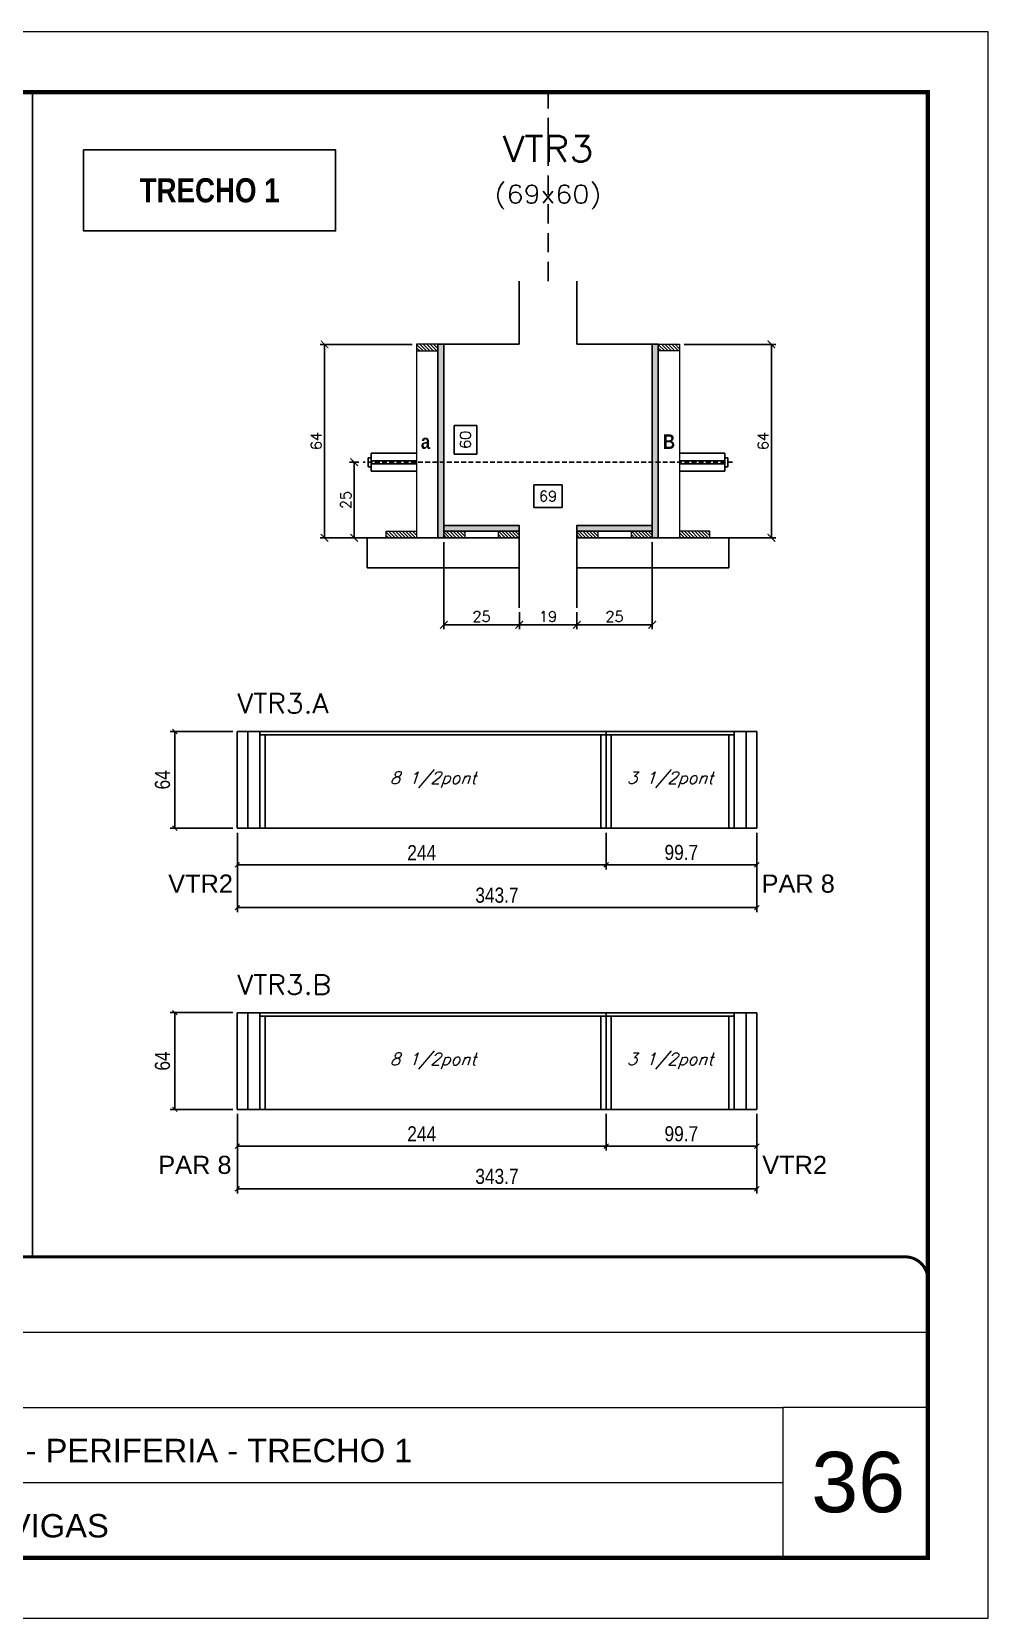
# Model space of a CAD drawing. Extents: x 0 to 6325, y 5574 to 19307.
# Drawn here: x 5607 to 6240, y 7871 to 8921 of the extents above; entities that cross this region are included whole.
import ezdxf
from ezdxf.enums import TextEntityAlignment as Align

# ---------------------------------------------------------------- set-up
doc = ezdxf.new("R2010")
doc.units = 0
for name, pattern in [('CONTINUO', [0]), ('DASHED', [0.75, 0.5, -0.25]), ('HIDDEN', [9.525, 6.35, -3.175])]:
    doc.linetypes.add(name, pattern=pattern)
for name, color, linetype in [('1', 1, 'Continuous'), ('5', 5, 'Continuous'), ('barrote', 251, 'Continuous'), ('COTA', 241, 'Continuous'), ('Cota Seção (2x)', 4, 'Continuous'), ('detalhes', 4, 'Continuous'), ('Hachura', 253, 'Continuous'), ('NOMENCLATURA', 7, 'Continuous'), ('Painéis', 200, 'Continuous'), ('SARR_2.2x7', 40, 'Continuous'), ('SARR_3.5x7', 81, 'Continuous'), ('TENSOR', 3, 'Continuous'), ('texto', 7, 'Continuous'), ('Texto de Titulo', 7, 'Continuous'), ('Texto Qtd Sarr', 242, 'Continuous')]:
    doc.layers.add(name, color=color, linetype=linetype)
for name, color, linetype, lineweight in [('CARIMBO', 255, 'Continuous', 9), ('CONCRETO', 251, 'Continuous', 25), ('Folhas', 255, 'Continuous', 9), ('Madeira', 126, 'Continuous', 18), ('SARRAFO DE PRESSAO', 251, 'DASHED', 9), ('Texto Seção', 7, 'Continuous', 15)]:
    doc.layers.add(name, color=color, linetype=linetype, lineweight=lineweight)
doc.styles.add('arial', font='arial.ttf')
doc.styles.add('COTA TECNICA', font='techl___.ttf', dxfattribs={"height": 10})
doc.styles.add('REGUA-120', font='ROMANS.shx', dxfattribs={"height": 15})
doc.styles.add('ROMANC', font='techb___.ttf', dxfattribs={"height": 2.5})
doc.styles.add('Romans', font='romans.shx')
doc.styles.get("Standard").update_dxf_attribs({"font": 'arial.ttf'})
doc.styles.add('TECNICA', font='techb___.ttf', dxfattribs={"height": 10})
doc.dimstyles.new('Cota Seção (2x)', dxfattribs={"dimtxt": 7, "dimasz": 5, "dimexe": 3, "dimexo": 3, "dimgap": 2, "dimtad": 3, "dimdec": 1, "dimlfac": 0.5, "dimzin": 12, "dimdsep": 46, "dimtxsty": 'Romans', "dimblk": 'ARCHTICK', "dimcen": 0, "dimclrd": 4, "dimclre": 4, "dimclrt": 1, "dimadec": 1, "dimazin": 3, "dimtfac": 1, "dimtdec": 1, "dimtmove": 0, "dimatfit": 3, "dimldrblk": 'OBLIQUE', "dimfxl": 1, "dimtolj": 1, "dimtzin": 12, "dimarcsym": 0})
doc.dimstyles.new('Cota Seção interna', dxfattribs={"dimtxt": 7, "dimasz": 6, "dimexe": 0.18, "dimexo": 2, "dimgap": -4, "dimtad": 3, "dimdec": 1, "dimlfac": 0.5, "dimzin": 12, "dimdsep": 46, "dimtxsty": 'Romans', "dimblk": 'ARCHTICK', "dimcen": 0.09, "dimse1": 1, "dimse2": 1, "dimsd1": 1, "dimsd2": 1, "dimclrd": 180, "dimclre": 5, "dimclrt": 1, "dimadec": 0, "dimazin": 3, "dimtfac": 1, "dimtdec": 1, "dimtofl": 0, "dimtmove": 0, "dimatfit": 3, "dimldrblk": 'ARCHTICK', "dimfxl": 1, "dimtolj": 1, "dimtzin": 0, "dimarcsym": 0})
doc.dimstyles.new('PAINEL', dxfattribs={"dimtxt": 10, "dimasz": 3, "dimexe": 3, "dimexo": 3, "dimgap": 3, "dimtad": 1, "dimdec": 1, "dimzin": 12, "dimdsep": 46, "dimtxsty": 'COTA TECNICA', "dimblk1": 'OBLIQUE', "dimblk2": 'OBLIQUE', "dimsah": 1, "dimcen": 0.9, "dimclrd": 4, "dimclre": 4, "dimclrt": 240, "dimadec": 1, "dimazin": 3, "dimtfac": 1, "dimtdec": 1, "dimtmove": 0, "dimatfit": 3, "dimfxl": 1, "dimtolj": 1, "dimtzin": 12, "dimarcsym": 0})

# ---------------------------------------------------------------- blocks, each defined once
blk = doc.blocks.new('9999999999')
at = {"color": 30, "linetype": 'CONTINUO'}
for p, q in [((98564.6, 34379.6), (99584, 34379.6)), ((98564.6, 34329.8), (99488, 34329.8)), ((99584, 34329.8), (99488, 34329.8)), ((99488, 34329.8), (99488, 34230.2)), ((98564.6, 34280), (99488, 34280))]:
    blk.add_line(p, q, dxfattribs=at)
at = {"color": 30, "linetype": 'CONTINUO', "const_width": 2}
blk.add_lwpolyline([(99584, 34230.2), (99584, 34414.4, 0.414214), (99569, 34429.4), (98229, 34429.4, 0.414214), (98214, 34414.4), (98214, 34245.2, 0.414214), (98229, 34230.2), (99584, 34230.2)], format="xyb", dxfattribs=at)
at = {"layer": 'Folhas'}
blk.add_lwpolyline([(98139, 34190.2), (99624, 34190.2), (99624, 35240.2), (98139, 35240.2)], close=True, dxfattribs=at)
at = {"layer": 'Folhas', "color": 30, "const_width": 3}
blk.add_lwpolyline([(98214, 34230.2), (99584, 34230.2), (99584, 35200.2), (98214, 35200.2)], close=True, dxfattribs=at)
at = {"color": 7, "linetype": 'Continuous', "ltscale": 5, "style": 'arial'}
for s, p in [('01° SUBSOLO - PERIFERIA - TRECHO 1', (98837.7, 34293.5)), ('LATERAL DE VIGAS', (98837.7, 34243.7))]:
    blk.add_text(s, height=15.483, dxfattribs=at).set_placement(p)
blk = doc.blocks.new('_ArchTick')
at = {"color": 0, "linetype": 'ByBlock', "const_width": 0.15}
blk.add_lwpolyline([(-0.5, -0.5), (0.5, 0.5)], dxfattribs=at)
blk = doc.blocks.new('*D3555')
at = {"layer": 'COTA', "color": 4, "lineweight": -2, "transparency": 16777216}
for p, q in [((5858.7, 8714.5), (5797.8, 8714.5)), ((5800.8, 8714.5), (5800.8, 8586.5)), ((5858.7, 8586.5), (5797.8, 8586.5))]:
    blk.add_line(p, q, dxfattribs=at)
at = {"layer": 'Defpoints', "color": 0, "transparency": 16777216}
for p in [(5861.7, 8714.5), (5800.8, 8586.5), (5861.7, 8586.5)]:
    blk.add_point(p, dxfattribs=at)
at = {"layer": 'COTA', "color": 4, "lineweight": -2, "transparency": 16777216, "xscale": 5, "yscale": 5, "zscale": 5}
for p, rotation in [((5800.8, 8714.5), 90), ((5800.8, 8586.5), 270)]:
    blk.add_blockref('_ArchTick', p, dxfattribs=dict(at, rotation=rotation))
at = {"layer": 'COTA', "color": 1, "transparency": 16777216, "insert": (5795.3, 8650.5), "char_height": 7, "attachment_point": 5, "rotation": 90, "style": 'Romans'}
blk.add_mtext('\\A1;64', dxfattribs=at)
blk = doc.blocks.new('_Oblique')
at = {"layer": '1', "color": 0, "lineweight": -2}
blk.add_line((-0.5, -0.5), (0.5, 0.5), dxfattribs=at)
blk = doc.blocks.new('*D4649')
at = {"layer": 'COTA', "color": 4, "lineweight": -2, "transparency": 16777216}
for p, q in [((5879.7, 8583.5), (5879.7, 8525.9)), ((5929.7, 8537.2), (5929.7, 8525.9)), ((5879.7, 8528.9), (5929.7, 8528.9))]:
    blk.add_line(p, q, dxfattribs=at)
at = {"layer": 'Defpoints', "color": 0, "transparency": 16777216}
for p in [(5879.7, 8586.5), (5929.7, 8540.2), (5929.7, 8528.9)]:
    blk.add_point(p, dxfattribs=at)
at = {"layer": 'COTA', "color": 4, "lineweight": -2, "transparency": 16777216, "xscale": 5, "yscale": 5, "zscale": 5, "rotation": 180}
blk.add_blockref('_ArchTick', (5879.7, 8528.9), dxfattribs=at)
at = {"layer": 'COTA', "color": 4, "lineweight": -2, "transparency": 16777216, "xscale": 5, "yscale": 5, "zscale": 5}
blk.add_blockref('_ArchTick', (5929.7, 8528.9), dxfattribs=at)
at = {"layer": 'COTA', "color": 1, "transparency": 16777216, "insert": (5904.7, 8534.4), "char_height": 7, "attachment_point": 5, "style": 'Romans'}
blk.add_mtext('\\A1;25', dxfattribs=at)
blk = doc.blocks.new('*D4669')
at = {"layer": 'COTA', "color": 4, "lineweight": -2, "transparency": 16777216}
for p, q in [((5929.7, 8537.2), (5929.7, 8525.9)), ((5967.7, 8537.2), (5967.7, 8525.9)), ((5929.7, 8528.9), (5967.7, 8528.9))]:
    blk.add_line(p, q, dxfattribs=at)
at = {"layer": 'Defpoints', "color": 0, "transparency": 16777216}
for p in [(5929.7, 8540.2), (5967.7, 8540.2), (5967.7, 8528.9)]:
    blk.add_point(p, dxfattribs=at)
at = {"layer": 'COTA', "color": 4, "lineweight": -2, "transparency": 16777216, "xscale": 5, "yscale": 5, "zscale": 5, "rotation": 180}
blk.add_blockref('_ArchTick', (5929.7, 8528.9), dxfattribs=at)
at = {"layer": 'COTA', "color": 4, "lineweight": -2, "transparency": 16777216, "xscale": 5, "yscale": 5, "zscale": 5}
blk.add_blockref('_ArchTick', (5967.7, 8528.9), dxfattribs=at)
at = {"layer": 'COTA', "color": 1, "transparency": 16777216, "insert": (5948.7, 8534.4), "char_height": 7, "attachment_point": 5, "style": 'Romans'}
blk.add_mtext('\\A1;19', dxfattribs=at)
blk = doc.blocks.new('*D4670')
at = {"layer": 'COTA', "color": 4, "lineweight": -2, "transparency": 16777216}
for p, q in [((6017.7, 8583.5), (6017.7, 8525.9)), ((5967.7, 8537.2), (5967.7, 8525.9)), ((5967.7, 8528.9), (6017.7, 8528.9))]:
    blk.add_line(p, q, dxfattribs=at)
at = {"layer": 'Defpoints', "color": 0, "transparency": 16777216}
for p in [(6017.7, 8586.5), (5967.7, 8540.2), (6017.7, 8528.9)]:
    blk.add_point(p, dxfattribs=at)
at = {"layer": 'COTA', "color": 4, "lineweight": -2, "transparency": 16777216, "xscale": 5, "yscale": 5, "zscale": 5, "rotation": 180}
blk.add_blockref('_ArchTick', (5967.7, 8528.9), dxfattribs=at)
at = {"layer": 'COTA', "color": 4, "lineweight": -2, "transparency": 16777216, "xscale": 5, "yscale": 5, "zscale": 5}
blk.add_blockref('_ArchTick', (6017.7, 8528.9), dxfattribs=at)
at = {"layer": 'COTA', "color": 1, "transparency": 16777216, "insert": (5992.7, 8534.4), "char_height": 7, "attachment_point": 5, "style": 'Romans'}
blk.add_mtext('\\A1;25', dxfattribs=at)
blk = doc.blocks.new('*D3577')
at = {"layer": 'Cota Seção (2x)', "color": 180, "lineweight": -2, "transparency": 16777216}
for p, q in [((5901.5, 8660.8), (5886.5, 8660.8)), ((5886.5, 8660.8), (5886.5, 8641.8)), ((5901.5, 8641.8), (5901.5, 8660.8)), ((5886.5, 8641.8), (5901.5, 8641.8))]:
    blk.add_line(p, q, dxfattribs=at)
at = {"layer": 'Defpoints', "color": 0, "transparency": 16777216}
for p in [(5905.5, 8714.5), (5916.5, 8714.5), (5916.5, 8594.5)]:
    blk.add_point(p, dxfattribs=at)
at = {"layer": 'Cota Seção (2x)', "color": 1, "transparency": 16777216, "insert": (5894, 8651.3), "char_height": 7, "attachment_point": 5, "rotation": 90, "style": 'Romans'}
blk.add_mtext('\\A1;60', dxfattribs=at)
blk = doc.blocks.new('*D3578')
at = {"layer": 'Cota Seção (2x)', "color": 180, "lineweight": -2, "transparency": 16777216}
for p, q in [((5958, 8621.5), (5939.3, 8621.5)), ((5939.3, 8621.5), (5939.3, 8606.5)), ((5958, 8606.5), (5958, 8621.5)), ((5939.3, 8606.5), (5958, 8606.5))]:
    blk.add_line(p, q, dxfattribs=at)
at = {"layer": 'Defpoints', "color": 0, "transparency": 16777216}
for p in [(6017.7, 8602.5), (5879.7, 8586.5), (6017.7, 8586.5)]:
    blk.add_point(p, dxfattribs=at)
at = {"layer": 'Cota Seção (2x)', "color": 1, "transparency": 16777216, "insert": (5948.7, 8614), "char_height": 7, "attachment_point": 5, "style": 'Romans'}
blk.add_mtext('\\A1;69', dxfattribs=at)
blk = doc.blocks.new('*D3579')
at = {"layer": 'COTA', "color": 4, "lineweight": -2, "transparency": 16777216}
for p, q in [((6038.7, 8714.5), (6099.5, 8714.5)), ((6096.5, 8714.5), (6096.5, 8586.5)), ((6038.7, 8586.5), (6099.5, 8586.5))]:
    blk.add_line(p, q, dxfattribs=at)
at = {"layer": 'Defpoints', "color": 0, "transparency": 16777216}
for p in [(6035.7, 8714.5), (6035.7, 8586.5), (6096.5, 8586.5)]:
    blk.add_point(p, dxfattribs=at)
at = {"layer": 'COTA', "color": 4, "lineweight": -2, "transparency": 16777216, "xscale": 5, "yscale": 5, "zscale": 5}
for p, rotation in [((6096.5, 8714.5), 90), ((6096.5, 8586.5), 270)]:
    blk.add_blockref('_ArchTick', p, dxfattribs=dict(at, rotation=rotation))
at = {"layer": 'COTA', "color": 1, "transparency": 16777216, "insert": (6091, 8650.5), "char_height": 7, "attachment_point": 5, "rotation": 90, "style": 'Romans'}
blk.add_mtext('\\A1;64', dxfattribs=at)
blk = doc.blocks.new('titulo1')
at = {"layer": 'Defpoints', "color": 252, "linetype": 'HIDDEN', "ltscale": 2}
blk.add_line((0, 0), (0, 125), dxfattribs=at)
at = {"layer": 'Defpoints', "style": 'Romans', "oblique": 15}
blk.add_attdef('FOLHA', text='', height=10, dxfattribs=at).set_placement((0, 15.6), align=Align.MIDDLE_CENTER)
at = {"layer": 'Texto Qtd Sarr', "color": 3, "style": 'Romans', "oblique": 15}
for tag, height, p in [('TITULO', 17, (0, 71.4)), ('SEÇÃO', 12, (0, 41.5))]:
    blk.add_attdef(tag, text='', height=height, dxfattribs=at).set_placement(p, align=Align.MIDDLE_CENTER)
blk = doc.blocks.new('*D3580')
at = {"layer": 'COTA', "color": 4, "lineweight": -2, "transparency": 16777216}
for p, q in [((5740.1, 8458.3), (5698.7, 8458.3)), ((5701.7, 8394.3), (5701.7, 8458.3)), ((5740.1, 8394.3), (5698.7, 8394.3))]:
    blk.add_line(p, q, dxfattribs=at)
at = {"layer": 'Defpoints', "color": 0, "transparency": 16777216}
for p in [(5701.7, 8458.3), (5743.1, 8458.3), (5743.1, 8394.3)]:
    blk.add_point(p, dxfattribs=at)
at = {"layer": 'COTA', "color": 4, "lineweight": -2, "transparency": 16777216, "xscale": 3, "yscale": 3, "zscale": 3}
for p, rotation in [((5701.7, 8458.3), 90), ((5701.7, 8394.3), 270)]:
    blk.add_blockref('_Oblique', p, dxfattribs=dict(at, rotation=rotation))
at = {"layer": 'COTA', "color": 240, "transparency": 16777216, "insert": (5693.6, 8426.3), "char_height": 10, "attachment_point": 5, "rotation": 90, "style": 'COTA TECNICA'}
blk.add_mtext('\\A1;64', dxfattribs=at)
blk = doc.blocks.new('*D3581')
at = {"layer": 'COTA', "color": 4, "lineweight": -2, "transparency": 16777216}
for p, q in [((5743.1, 8391.3), (5743.1, 8367)), ((5987.1, 8391.3), (5987.1, 8367)), ((5743.1, 8370), (5987.1, 8370))]:
    blk.add_line(p, q, dxfattribs=at)
at = {"layer": 'Defpoints', "color": 0, "transparency": 16777216}
for p in [(5743.1, 8394.3), (5987.1, 8394.3), (5987.1, 8370)]:
    blk.add_point(p, dxfattribs=at)
at = {"layer": 'COTA', "color": 4, "lineweight": -2, "transparency": 16777216, "xscale": 3, "yscale": 3, "zscale": 3, "rotation": 180}
blk.add_blockref('_Oblique', (5743.1, 8370), dxfattribs=at)
at = {"layer": 'COTA', "color": 4, "lineweight": -2, "transparency": 16777216, "xscale": 3, "yscale": 3, "zscale": 3}
blk.add_blockref('_Oblique', (5987.1, 8370), dxfattribs=at)
at = {"layer": 'COTA', "color": 240, "transparency": 16777216, "insert": (5865.1, 8378.1), "char_height": 10, "attachment_point": 5, "style": 'COTA TECNICA'}
blk.add_mtext('\\A1;244', dxfattribs=at)
blk = doc.blocks.new('*D4665')
at = {"layer": 'COTA', "color": 4, "lineweight": -2, "transparency": 16777216}
for p, q in [((5987.1, 8391.3), (5987.1, 8367)), ((6086.8, 8391.3), (6086.8, 8367)), ((5987.1, 8370), (6086.8, 8370))]:
    blk.add_line(p, q, dxfattribs=at)
at = {"layer": 'Defpoints', "color": 0, "transparency": 16777216}
for p in [(5987.1, 8394.3), (6086.8, 8394.3), (6086.8, 8370)]:
    blk.add_point(p, dxfattribs=at)
at = {"layer": 'COTA', "color": 4, "lineweight": -2, "transparency": 16777216, "xscale": 3, "yscale": 3, "zscale": 3, "rotation": 180}
blk.add_blockref('_Oblique', (5987.1, 8370), dxfattribs=at)
at = {"layer": 'COTA', "color": 4, "lineweight": -2, "transparency": 16777216, "xscale": 3, "yscale": 3, "zscale": 3}
blk.add_blockref('_Oblique', (6086.8, 8370), dxfattribs=at)
at = {"layer": 'COTA', "color": 240, "transparency": 16777216, "insert": (6036.9, 8378.2), "char_height": 10, "attachment_point": 5, "style": 'COTA TECNICA'}
blk.add_mtext('\\A1;99.7', dxfattribs=at)
blk = doc.blocks.new('*D4666')
at = {"layer": 'COTA', "color": 4, "lineweight": -2, "transparency": 16777216}
for p, q in [((5743.1, 8391.3), (5743.1, 8338.7)), ((6086.8, 8391.3), (6086.8, 8338.7)), ((6086.8, 8341.7), (5743.1, 8341.7))]:
    blk.add_line(p, q, dxfattribs=at)
at = {"layer": 'Defpoints', "color": 0, "transparency": 16777216}
for p in [(5743.1, 8394.3), (6086.8, 8394.3), (5743.1, 8341.7)]:
    blk.add_point(p, dxfattribs=at)
at = {"layer": 'COTA', "color": 4, "lineweight": -2, "transparency": 16777216, "xscale": 3, "yscale": 3, "zscale": 3, "rotation": 180}
blk.add_blockref('_Oblique', (5743.1, 8341.7), dxfattribs=at)
at = {"layer": 'COTA', "color": 4, "lineweight": -2, "transparency": 16777216, "xscale": 3, "yscale": 3, "zscale": 3}
blk.add_blockref('_Oblique', (6086.8, 8341.7), dxfattribs=at)
at = {"layer": 'COTA', "color": 240, "transparency": 16777216, "insert": (5914.9, 8349.9), "char_height": 10, "attachment_point": 5, "style": 'COTA TECNICA'}
blk.add_mtext('\\A1;343.7', dxfattribs=at)
blk = doc.blocks.new('*D3575')
at = {"layer": 'COTA', "color": 4, "lineweight": -2, "transparency": 16777216}
for p, q in [((5740.1, 8272.2), (5698.7, 8272.2)), ((5701.7, 8208.2), (5701.7, 8272.2)), ((5740.1, 8208.2), (5698.7, 8208.2))]:
    blk.add_line(p, q, dxfattribs=at)
at = {"layer": 'Defpoints', "color": 0, "transparency": 16777216}
for p in [(5701.7, 8272.2), (5743.1, 8272.2), (5743.1, 8208.2)]:
    blk.add_point(p, dxfattribs=at)
at = {"layer": 'COTA', "color": 4, "lineweight": -2, "transparency": 16777216, "xscale": 3, "yscale": 3, "zscale": 3}
for p, rotation in [((5701.7, 8272.2), 90), ((5701.7, 8208.2), 270)]:
    blk.add_blockref('_Oblique', p, dxfattribs=dict(at, rotation=rotation))
at = {"layer": 'COTA', "color": 240, "transparency": 16777216, "insert": (5693.6, 8240.2), "char_height": 10, "attachment_point": 5, "rotation": 90, "style": 'COTA TECNICA'}
blk.add_mtext('\\A1;64', dxfattribs=at)
blk = doc.blocks.new('*D3576')
at = {"layer": 'COTA', "color": 4, "lineweight": -2, "transparency": 16777216}
for p, q in [((5743.1, 8205.2), (5743.1, 8180.9)), ((5987.1, 8205.2), (5987.1, 8180.9)), ((5743.1, 8183.9), (5987.1, 8183.9))]:
    blk.add_line(p, q, dxfattribs=at)
at = {"layer": 'Defpoints', "color": 0, "transparency": 16777216}
for p in [(5743.1, 8208.2), (5987.1, 8208.2), (5987.1, 8183.9)]:
    blk.add_point(p, dxfattribs=at)
at = {"layer": 'COTA', "color": 4, "lineweight": -2, "transparency": 16777216, "xscale": 3, "yscale": 3, "zscale": 3, "rotation": 180}
blk.add_blockref('_Oblique', (5743.1, 8183.9), dxfattribs=at)
at = {"layer": 'COTA', "color": 4, "lineweight": -2, "transparency": 16777216, "xscale": 3, "yscale": 3, "zscale": 3}
blk.add_blockref('_Oblique', (5987.1, 8183.9), dxfattribs=at)
at = {"layer": 'COTA', "color": 240, "transparency": 16777216, "insert": (5865.1, 8192), "char_height": 10, "attachment_point": 5, "style": 'COTA TECNICA'}
blk.add_mtext('\\A1;244', dxfattribs=at)
blk = doc.blocks.new('*D4667')
at = {"layer": 'COTA', "color": 4, "lineweight": -2, "transparency": 16777216}
for p, q in [((5987.1, 8205.2), (5987.1, 8180.9)), ((6086.8, 8205.2), (6086.8, 8180.9)), ((5987.1, 8183.9), (6086.8, 8183.9))]:
    blk.add_line(p, q, dxfattribs=at)
at = {"layer": 'Defpoints', "color": 0, "transparency": 16777216}
for p in [(5987.1, 8208.2), (6086.8, 8208.2), (6086.8, 8183.9)]:
    blk.add_point(p, dxfattribs=at)
at = {"layer": 'COTA', "color": 4, "lineweight": -2, "transparency": 16777216, "xscale": 3, "yscale": 3, "zscale": 3, "rotation": 180}
blk.add_blockref('_Oblique', (5987.1, 8183.9), dxfattribs=at)
at = {"layer": 'COTA', "color": 4, "lineweight": -2, "transparency": 16777216, "xscale": 3, "yscale": 3, "zscale": 3}
blk.add_blockref('_Oblique', (6086.8, 8183.9), dxfattribs=at)
at = {"layer": 'COTA', "color": 240, "transparency": 16777216, "insert": (6036.9, 8192), "char_height": 10, "attachment_point": 5, "style": 'COTA TECNICA'}
blk.add_mtext('\\A1;99.7', dxfattribs=at)
blk = doc.blocks.new('*D4668')
at = {"layer": 'COTA', "color": 4, "lineweight": -2, "transparency": 16777216}
for p, q in [((5743.1, 8205.2), (5743.1, 8152.6)), ((6086.8, 8205.2), (6086.8, 8152.6)), ((6086.8, 8155.6), (5743.1, 8155.6))]:
    blk.add_line(p, q, dxfattribs=at)
at = {"layer": 'Defpoints', "color": 0, "transparency": 16777216}
for p in [(5743.1, 8208.2), (6086.8, 8208.2), (5743.1, 8155.6)]:
    blk.add_point(p, dxfattribs=at)
at = {"layer": 'COTA', "color": 4, "lineweight": -2, "transparency": 16777216, "xscale": 3, "yscale": 3, "zscale": 3, "rotation": 180}
blk.add_blockref('_Oblique', (5743.1, 8155.6), dxfattribs=at)
at = {"layer": 'COTA', "color": 4, "lineweight": -2, "transparency": 16777216, "xscale": 3, "yscale": 3, "zscale": 3}
blk.add_blockref('_Oblique', (6086.8, 8155.6), dxfattribs=at)
at = {"layer": 'COTA', "color": 240, "transparency": 16777216, "insert": (5914.9, 8163.8), "char_height": 10, "attachment_point": 5, "style": 'COTA TECNICA'}
blk.add_mtext('\\A1;343.7', dxfattribs=at)
blk = doc.blocks.new('*D4701')
at = {"layer": 'COTA', "color": 4, "lineweight": -2, "transparency": 16777216}
for p, q in [((5823.4, 8636.5), (5817.4, 8636.5)), ((5820.4, 8636.5), (5820.4, 8586.5)), ((5828.4, 8586.5), (5817.4, 8586.5))]:
    blk.add_line(p, q, dxfattribs=at)
at = {"layer": 'Defpoints', "color": 0, "transparency": 16777216}
for p in [(5826.4, 8636.5), (5820.4, 8586.5), (5831.4, 8586.5)]:
    blk.add_point(p, dxfattribs=at)
at = {"layer": 'COTA', "color": 4, "lineweight": -2, "transparency": 16777216, "xscale": 5, "yscale": 5, "zscale": 5}
for p, rotation in [((5820.4, 8636.5), 90), ((5820.4, 8586.5), 270)]:
    blk.add_blockref('_ArchTick', p, dxfattribs=dict(at, rotation=rotation))
at = {"layer": 'COTA', "color": 1, "transparency": 16777216, "insert": (5814.9, 8611.5), "char_height": 7, "attachment_point": 5, "rotation": 90, "style": 'Romans'}
blk.add_mtext('\\A1;25', dxfattribs=at)

msp = doc.modelspace()

# ---------------------------------------------------------------- hatches: boundary and pattern name
at = {"layer": 'Hachura'}
h = msp.add_hatch(dxfattribs=at)
h.set_pattern_fill('ANSI31', color=256, scale=0.5, angle=270, style=0)
h.set_pattern_definition([(315, (28836.2914, 406.8724), (1.12253202, 1.12253202), [])])
h.paths.add_polyline_path([(5875.67, 8710.12), (5875.67, 8714.52), (5861.67, 8714.52), (5861.67, 8710.12)])
h = msp.add_hatch(color=256, dxfattribs=at)
h.dxf.hatch_style = 1
h.paths.add_polyline_path([(5875.67, 8714.52), (5879.67, 8714.52), (5879.67, 8586.52), (5875.67, 8586.52)])
h = msp.add_hatch(color=256, dxfattribs=at)
h.dxf.hatch_style = 1
h.paths.add_polyline_path([(6021.67, 8714.52), (6017.67, 8714.52), (6017.67, 8586.52), (6021.67, 8586.52)])
h = msp.add_hatch(dxfattribs=at)
h.set_pattern_fill('ANSI31', color=256, scale=0.5, angle=270, style=0)
h.set_pattern_definition([(315, (28672.911, 406.8724), (1.12253202, 1.12253202), [])])
h.paths.add_polyline_path([(6021.67, 8710.12), (6021.67, 8714.52), (6035.67, 8714.52), (6035.67, 8710.12)])
h = msp.add_hatch(dxfattribs=at)
h.set_pattern_fill('ANSI31', color=256, scale=0.5, angle=270, style=0)
h.set_pattern_definition([(315, (28836.2914, 356.8724), (1.12253202, 1.12253202), [])])
h.paths.add_polyline_path([(5841.67, 8586.52), (5841.67, 8590.92), (5861.67, 8590.92), (5861.67, 8586.52)])
h = msp.add_hatch(color=256, dxfattribs=at)
h.dxf.hatch_style = 1
h.paths.add_polyline_path([(5929.67, 8590.92), (5929.67, 8594.52), (5879.67, 8594.52), (5879.67, 8590.92)])
h = msp.add_hatch(dxfattribs=at)
h.set_pattern_fill('ANSI31', color=256, scale=0.5, angle=270, style=0)
h.set_pattern_definition([(315, (28836.2914, 356.8724), (1.12253202, 1.12253202), [])])
h.paths.add_polyline_path([(5879.67, 8586.52), (5879.67, 8590.92), (5893.67, 8590.92), (5893.67, 8586.52)])
h = msp.add_hatch(dxfattribs=at)
h.set_pattern_fill('ANSI31', color=256, scale=0.5, angle=270, style=0)
h.set_pattern_definition([(315, (28848.2914, 356.8724), (1.12253202, 1.12253202), [])])
h.paths.add_polyline_path([(5929.67, 8586.52), (5929.67, 8590.92), (5915.67, 8590.92), (5915.67, 8586.52)])
h = msp.add_hatch(color=256, dxfattribs=at)
h.dxf.hatch_style = 1
h.paths.add_polyline_path([(6017.67, 8590.92), (6017.67, 8594.52), (5967.67, 8594.52), (5967.67, 8590.92)])
h = msp.add_hatch(dxfattribs=at)
h.set_pattern_fill('ANSI31', color=256, scale=0.5, angle=270, style=0)
h.set_pattern_definition([(315, (28924.2914, 356.8724), (1.12253202, 1.12253202), [])])
h.paths.add_polyline_path([(5967.67, 8586.52), (5967.67, 8590.92), (5981.67, 8590.92), (5981.67, 8586.52)])
h = msp.add_hatch(dxfattribs=at)
h.set_pattern_fill('ANSI31', color=256, scale=0.5, angle=270, style=0)
h.set_pattern_definition([(315, (28936.2914, 356.8724), (1.12253202, 1.12253202), [])])
h.paths.add_polyline_path([(6017.67, 8586.52), (6017.67, 8590.92), (6003.67, 8590.92), (6003.67, 8586.52)])
h = msp.add_hatch(dxfattribs=at)
h.set_pattern_fill('ANSI31', color=256, scale=0.5, angle=270, style=0)
h.set_pattern_definition([(315, (28672.911, 356.8724), (1.12253202, 1.12253202), [])])
h.paths.add_polyline_path([(6055.67, 8586.52), (6055.67, 8590.92), (6035.67, 8590.92), (6035.67, 8586.52)])

# ---------------------------------------------------------------- linework, layer by layer
at = {"ltscale": 3}
for p, q in [((5831.67, 8642.49), (5831.67, 8630.49)), ((5831.67, 8642.49), (5861.67, 8642.49)), ((6065.67, 8642.49), (6035.67, 8642.49)), ((6065.67, 8642.49), (6065.67, 8630.49)), ((5829.67, 8639.49), (5829.67, 8633.49)), ((5829.67, 8639.49), (5831.67, 8639.49)), ((5831.67, 8633.49), (5829.67, 8633.49)), ((5861.67, 8637.49), (5831.67, 8637.49)), ((5861.67, 8635.49), (5831.67, 8635.49)), ((6035.67, 8637.49), (6065.67, 8637.49)), ((6035.67, 8635.49), (6065.67, 8635.49)), ((6065.67, 8639.49), (6067.67, 8639.49)), ((6065.67, 8633.49), (6067.67, 8633.49)), ((6067.67, 8639.49), (6067.67, 8633.49)), ((5831.67, 8630.49), (5861.67, 8630.49)), ((6065.67, 8630.49), (6035.67, 8630.49))]:
    msp.add_line(p, q, dxfattribs=at)
at = {"layer": 'barrote'}
for points in [[(5828.91, 8566.52), (5929.67, 8566.52), (5929.67, 8586.52), (5828.91, 8586.52)], [(6068.43, 8566.52), (5967.67, 8566.52), (5967.67, 8586.52), (6068.43, 8586.52)]]:
    msp.add_lwpolyline(points, close=True, dxfattribs=at)
at = {"layer": 'CONCRETO'}
for p, q in [((5929.67, 8714.52), (5929.67, 8756.4)), ((5929.67, 8714.52), (5879.67, 8714.52)), ((5879.67, 8594.52), (5879.67, 8714.52)), ((5929.67, 8594.52), (5879.67, 8594.52)), ((5929.67, 8540.18), (5929.67, 8594.52)), ((5967.67, 8594.52), (6017.67, 8594.52)), ((5967.67, 8540.18), (5967.67, 8594.52))]:
    msp.add_line(p, q, dxfattribs=at)
for points in [[(5967.67, 8714.52), (5967.67, 8756.4)], [(5967.67, 8714.52), (6017.67, 8714.52)], [(6017.67, 8594.52), (6017.67, 8714.52)]]:
    msp.add_lwpolyline(points, dxfattribs=at)
at = {"layer": 'COTA'}
msp.add_line((5607.54, 8881.4), (5607.54, 8110.64), dxfattribs=at)
msp.add_lwpolyline([(5641.37, 8843.18), (5808.15, 8843.18), (5808.15, 8789.52), (5641.37, 8789.52)], close=True, dxfattribs=at)
at = {"layer": 'Madeira'}
for points in [[(5875.67, 8710.12), (5875.67, 8714.52), (5861.67, 8714.52), (5861.67, 8710.12)], [(5875.67, 8714.52), (5861.67, 8714.52), (5861.67, 8586.52), (5875.67, 8586.52)], [(6021.67, 8710.12), (6021.67, 8714.52), (6035.67, 8714.52), (6035.67, 8710.12)], [(6021.67, 8714.52), (6035.67, 8714.52), (6035.67, 8586.52), (6021.67, 8586.52)], [(5841.67, 8586.52), (5841.67, 8590.92), (5861.67, 8590.92), (5861.67, 8586.52)], [(5879.67, 8586.52), (5879.67, 8590.92), (5893.67, 8590.92), (5893.67, 8586.52)], [(5929.67, 8586.52), (5929.67, 8590.92), (5915.67, 8590.92), (5915.67, 8586.52)], [(5967.67, 8586.52), (5967.67, 8590.92), (5981.67, 8590.92), (5981.67, 8586.52)], [(6017.67, 8586.52), (6017.67, 8590.92), (6003.67, 8590.92), (6003.67, 8586.52)], [(6055.67, 8586.52), (6055.67, 8590.92), (6035.67, 8590.92), (6035.67, 8586.52)]]:
    msp.add_lwpolyline(points, close=True, dxfattribs=at)
at = {"layer": 'Painéis', "linetype": 'ByBlock'}
for p, q in [((5743.06, 8458.33), (6086.76, 8458.33)), ((5743.06, 8394.33), (5743.06, 8458.33)), ((5987.06, 8394.33), (5987.06, 8458.33)), ((6086.76, 8458.33), (6086.76, 8394.33)), ((6086.76, 8394.33), (5743.06, 8394.33)), ((5743.06, 8272.19), (6086.76, 8272.19)), ((5743.06, 8208.19), (5743.06, 8272.19)), ((5987.06, 8208.19), (5987.06, 8272.19)), ((6086.76, 8272.19), (6086.76, 8208.19)), ((6086.76, 8208.19), (5743.06, 8208.19))]:
    msp.add_line(p, q, dxfattribs=at)
at = {"layer": 'Painéis'}
for points in [[(5875.67, 8714.52), (5879.67, 8714.52), (5879.67, 8586.52), (5875.67, 8586.52)], [(6021.67, 8714.52), (6017.67, 8714.52), (6017.67, 8586.52), (6021.67, 8586.52)], [(5929.67, 8590.92), (5929.67, 8594.52), (5879.67, 8594.52), (5879.67, 8590.92)], [(6017.67, 8590.92), (6017.67, 8594.52), (5967.67, 8594.52), (5967.67, 8590.92)]]:
    msp.add_lwpolyline(points, close=True, dxfattribs=at)
at = {"layer": 'SARR_2.2x7', "linetype": 'Continuous'}
for p, q in [((5750.06, 8458.33), (5750.06, 8394.33)), ((5758.06, 8456.13), (5987.06, 8456.13)), ((6071.76, 8456.13), (5987.06, 8456.13)), ((6079.76, 8458.33), (6079.76, 8394.33)), ((5750.06, 8272.19), (5750.06, 8208.19)), ((5758.06, 8269.99), (5987.06, 8269.99)), ((6071.76, 8269.99), (5987.06, 8269.99)), ((6079.76, 8272.19), (6079.76, 8208.19))]:
    msp.add_line(p, q, dxfattribs=at)
at = {"layer": 'SARR_3.5x7'}
for p, q in [((5758.06, 8458.33), (5758.06, 8394.33)), ((5761.56, 8456.13), (5761.56, 8394.33)), ((5983.56, 8456.13), (5983.56, 8394.33)), ((5990.56, 8456.13), (5990.56, 8394.33)), ((6068.26, 8456.13), (6068.26, 8394.33)), ((6071.76, 8458.33), (6071.76, 8394.33)), ((5758.06, 8272.19), (5758.06, 8208.19)), ((5761.56, 8269.99), (5761.56, 8208.19)), ((5983.56, 8269.99), (5983.56, 8208.19)), ((5990.56, 8269.99), (5990.56, 8208.19)), ((6068.26, 8269.99), (6068.26, 8208.19)), ((6071.76, 8272.19), (6071.76, 8208.19))]:
    msp.add_line(p, q, dxfattribs=at)
at = {"layer": 'TENSOR', "linetype": 'HIDDEN', "ltscale": 0.5}
msp.add_line((6070.67, 8636.49), (5826.37, 8636.49), dxfattribs=at)

# ---------------------------------------------------------------- block references
at = {"layer": 'SARRAFO DE PRESSAO', "color": 6, "linetype": 'ByBlock'}
msp.add_blockref('9999999999', (-93383.98, -26318.81), dxfattribs=at)
at = {"layer": 'Texto Seção'}
ref = msp.add_blockref('titulo1', (5948.67, 8756.4), dxfattribs=at)
ref.add_attrib('TITULO', 'VTR3', dxfattribs={"layer": 'Texto de Titulo', "color": 7, "height": 17, "style": 'Romans', "width": 1.1}).set_placement((5948.67, 8843.9), align=Align.MIDDLE_CENTER)
ref.add_attrib('SEÇÃO', '(69x60)', dxfattribs={"layer": 'Texto de Titulo', "color": 7, "height": 12, "style": 'Romans', "width": 1.1}).set_placement((5948.67, 8813.9), align=Align.MIDDLE_CENTER)

# ---------------------------------------------------------------- texts
at = {"layer": '5', "linetype": 'Continuous'}
for s, rotation, p in [('VTR2', 359.99996, (5697.33, 8351.62)), ('PAR 8', 359.99996, (6090.01, 8351.62)), ('PAR 8', 0.00004, (5690.8, 8165.47)), ('VTR2', 0.00004, (6090.46, 8165.47))]:
    msp.add_text(s, height=12, rotation=rotation, dxfattribs=at).set_placement(p)
at = {"layer": 'CARIMBO', "style": 'arial'}
msp.add_text('36', height=40, dxfattribs=at).set_placement((6122.86, 7941.54))
at = {"layer": 'detalhes', "style": 'TECNICA'}
for s, p in [('a', (5864.55, 8645.32)), ('B', (6024.79, 8645.32))]:
    msp.add_text(s, height=9.6, dxfattribs=at).set_placement(p)
at = {"layer": 'NOMENCLATURA', "color": 2, "insert": (5724.76, 8816.35), "char_height": 16, "attachment_point": 5, "style": 'ROMANC'}
msp.add_mtext('TRECHO 1', dxfattribs=at)
at = {"layer": 'texto', "color": 2, "char_height": 8, "attachment_point": 5, "style": 'Romans'}
for s, insert in [('{\\Q19;\\C256;8 1/2pont}', (5872.56, 8426.33)), ('{\\Q19;\\C256;3 1/2pont}', (6029.41, 8426.33)), ('{\\Q19;\\C256;8 1/2pont}', (5872.56, 8240.19)), ('{\\Q19;\\C256;3 1/2pont}', (6029.41, 8240.19))]:
    msp.add_mtext(s, dxfattribs=dict(at, insert=insert))
at = {"layer": 'Texto Seção', "style": 'REGUA-120', "width": 1.05}
for s, p in [('VTR3.A', (5743.06, 8470.34)), ('VTR3.B', (5743.06, 8284.2))]:
    msp.add_text(s, height=13, dxfattribs=at).set_placement(p)

# ---------------------------------------------------------------- dimensions: what is measured, and where the dimension line sits
at = {"layer": 'COTA'}
for base, p1, p2, dimstyle, picture, middle in [((5800.85, 8586.52), (5861.67, 8714.52), (5861.67, 8586.52), 'Cota Seção (2x)', '*D3555', (5795.35, 8650.52)), ((6096.5, 8586.52), (6035.67, 8714.52), (6035.67, 8586.52), 'Cota Seção (2x)', '*D3579', (6091, 8650.52)), ((5820.44, 8586.52), (5826.37, 8636.49), (5831.37, 8586.52), 'Cota Seção (2x)', '*D4701', (5814.94, 8611.5)), ((5701.67, 8458.33), (5743.06, 8394.33), (5743.06, 8458.33), 'PAINEL', '*D3580', (5693.57, 8426.33)), ((5701.67, 8272.19), (5743.06, 8208.19), (5743.06, 8272.19), 'PAINEL', '*D3575', (5693.57, 8240.19))]:
    dim = msp.add_linear_dim(base=base, p1=p1, p2=p2, angle=90, dimstyle=dimstyle, dxfattribs=at)
    dim.commit()
    dim.dimension.update_dxf_attribs({"geometry": picture, "text_midpoint": middle})
for base, p1, p2, dimstyle, picture, middle in [((5929.67, 8528.85), (5879.67, 8586.52), (5929.67, 8540.18), 'Cota Seção (2x)', '*D4649', (5904.67, 8534.35)), ((6017.67, 8528.85), (5967.67, 8540.18), (6017.67, 8586.52), 'Cota Seção (2x)', '*D4670', (5992.67, 8534.35)), ((5967.67, 8528.85), (5929.67, 8540.18), (5967.67, 8540.18), 'Cota Seção (2x)', '*D4669', (5948.67, 8534.35)), ((5987.06, 8370.05), (5743.06, 8394.33), (5987.06, 8394.33), 'PAINEL', '*D3581', (5865.06, 8378.12)), ((5743.06, 8341.73), (6086.76, 8394.33), (5743.06, 8394.33), 'PAINEL', '*D4666', (5914.91, 8349.95)), ((6086.76, 8370.05), (5987.06, 8394.33), (6086.76, 8394.33), 'PAINEL', '*D4665', (6036.91, 8378.15)), ((5987.06, 8183.91), (5743.06, 8208.19), (5987.06, 8208.19), 'PAINEL', '*D3576', (5865.06, 8191.98)), ((5743.06, 8155.59), (6086.76, 8208.19), (5743.06, 8208.19), 'PAINEL', '*D4668', (5914.91, 8163.8)), ((6086.76, 8183.91), (5987.06, 8208.19), (6086.76, 8208.19), 'PAINEL', '*D4667', (6036.91, 8192.01))]:
    dim = msp.add_linear_dim(base=base, p1=p1, p2=p2, dimstyle=dimstyle, dxfattribs=at)
    dim.commit()
    dim.dimension.update_dxf_attribs({"geometry": picture, "text_midpoint": middle})
at = {"layer": 'Cota Seção (2x)'}
dim = msp.add_linear_dim(base=(5905.45, 8714.52), p1=(5916.45, 8594.52), p2=(5916.45, 8714.52), angle=90, dimstyle='Cota Seção interna', dxfattribs=at)
dim.commit()
dim.dimension.update_dxf_attribs({"geometry": '*D3577', "text_midpoint": (5905.45, 8651.33), "dimtype": 160})
dim = msp.add_linear_dim(base=(6017.67, 8602.52), p1=(5879.67, 8586.52), p2=(6017.67, 8586.52), dimstyle='Cota Seção interna', dxfattribs=at)
dim.commit()
dim.dimension.update_dxf_attribs({"geometry": '*D3578', "text_midpoint": (5948.67, 8602.52), "dimtype": 160})

doc.saveas('drawing.dxf')
